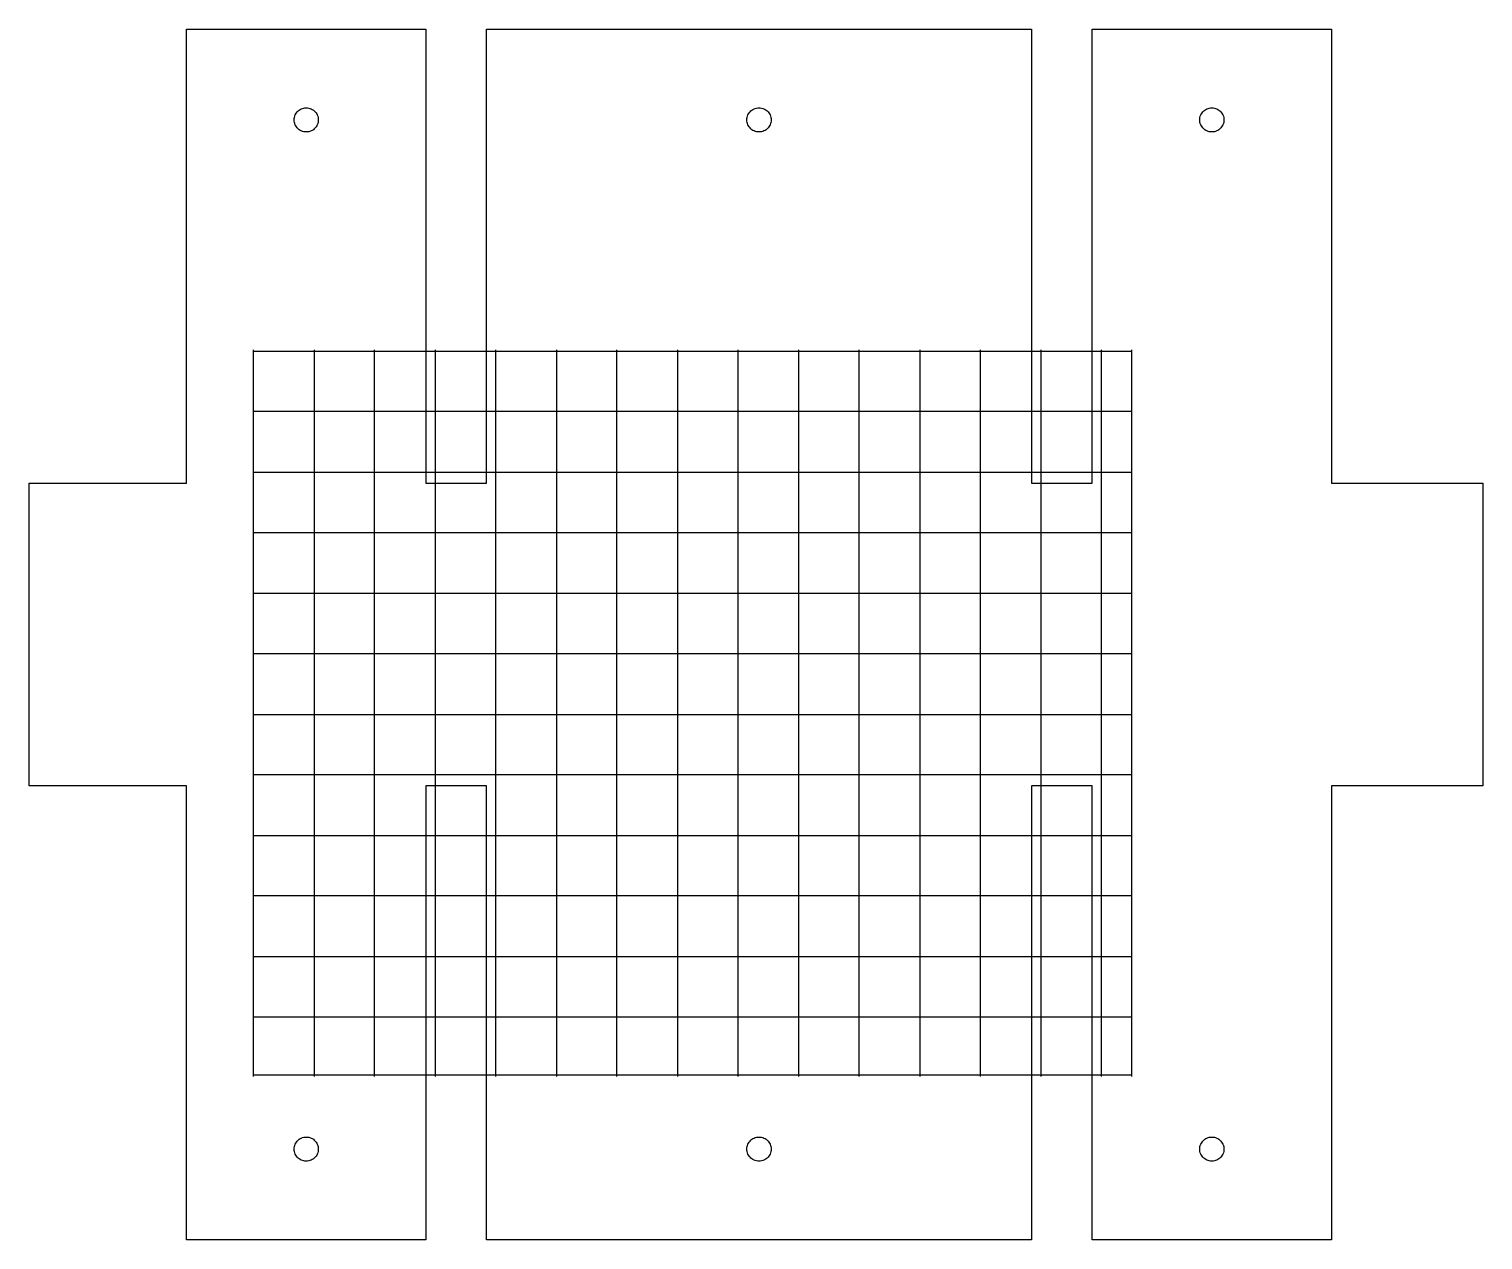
# Model space of a CAD drawing. Extents: x 0 to 240, y 0 to 200.
import ezdxf

# ---------------------------------------------------------------- set-up
doc = ezdxf.new("R2010")
doc.units = 0
doc.layers.add('base_layer', color=7, linetype='CONTINUOUS')
doc.layers.add('y_layer', color=7, linetype='CONTINUOUS')

msp = doc.modelspace()

# ---------------------------------------------------------------- linework, layer by layer
at = {"layer": 'base_layer', "color": 7}
for points in [[(0.141111, 75.141117), (0.141111, 125.141116), (26.141111, 125.141116), (26.141111, 200.141115), (65.64111, 200.141115), (65.64111, 125.141116), (75.64111, 125.141116), (75.64111, 200.141115), (165.64111, 200.141115), (165.64111, 125.141116), (175.64111, 125.141116), (175.64111, 200.141115), (215.14111, 200.141115), (215.14111, 125.141116), (240.141111, 125.141116), (240.141111, 75.141117), (215.14111, 75.141117), (215.14111, 0.141117), (175.64111, 0.141117), (175.64111, 75.141117), (165.64111, 75.141117), (165.64111, 0.141117), (75.64111, 0.141117), (75.64111, 75.141117), (65.64111, 75.141117), (65.64111, 0.141117), (26.141111, 0.141117), (26.141111, 75.141117), (0.141111, 75.141117)], [(43.89111, 185.141117), (43.902116, 185.350117), (43.935111, 185.557115), (43.989111, 185.759116), (44.064112, 185.954115), (44.159111, 186.141115), (44.273112, 186.317117), (44.40511, 186.479116), (44.55311, 186.627116), (44.715111, 186.759117), (44.891111, 186.873115), (45.078111, 186.968116), (45.27311, 187.043117), (45.47511, 187.097115), (45.682112, 187.130115), (45.891111, 187.141122), (46.100111, 187.130109), (46.307113, 187.097115), (46.50911, 187.043117), (46.704112, 186.968116), (46.891112, 186.873115), (47.067112, 186.759117), (47.22911, 186.627116), (47.37711, 186.479116), (47.509111, 186.317117), (47.623112, 186.141115), (47.718111, 185.954115), (47.793111, 185.759116), (47.847112, 185.557115), (47.880112, 185.350117), (47.891119, 185.141117), (47.880103, 184.932117), (47.847112, 184.725116), (47.793111, 184.523115), (47.718111, 184.328117), (47.623112, 184.141116), (47.509111, 183.965117), (47.37711, 183.803116), (47.22911, 183.655115), (47.067112, 183.523117), (46.891112, 183.409116), (46.704112, 183.314115), (46.50911, 183.239117), (46.307113, 183.185117), (46.100111, 183.152116), (45.891111, 183.14111), (45.682112, 183.152122), (45.47511, 183.185117), (45.27311, 183.239117), (45.078111, 183.314115), (44.891111, 183.409116), (44.715111, 183.523117), (44.55311, 183.655115), (44.40511, 183.803116), (44.273112, 183.965117), (44.159111, 184.141116), (44.064112, 184.328117), (43.989111, 184.523115), (43.935111, 184.725116), (43.902111, 184.932117), (43.891104, 185.141117)], [(118.641111, 185.141117), (118.652118, 185.350117), (118.685112, 185.557115), (118.73911, 185.759116), (118.814111, 185.954115), (118.909112, 186.141115), (119.02311, 186.317117), (119.155111, 186.479116), (119.303111, 186.627116), (119.465113, 186.759117), (119.641112, 186.873115), (119.828112, 186.968116), (120.023111, 187.043117), (120.225112, 187.097115), (120.43211, 187.130115), (120.64111, 187.141122), (120.85011, 187.130109), (121.057111, 187.097115), (121.259112, 187.043117), (121.45411, 186.968116), (121.641111, 186.873115), (121.81711, 186.759117), (121.979111, 186.627116), (122.127112, 186.479116), (122.25911, 186.317117), (122.373111, 186.141115), (122.468112, 185.954115), (122.54311, 185.759116), (122.59711, 185.557115), (122.630111, 185.350117), (122.641117, 185.141117), (122.630105, 184.932117), (122.59711, 184.725116), (122.54311, 184.523115), (122.468112, 184.328117), (122.373111, 184.141116), (122.25911, 183.965117), (122.127112, 183.803116), (121.979111, 183.655115), (121.81711, 183.523117), (121.641111, 183.409116), (121.45411, 183.314115), (121.259112, 183.239117), (121.057111, 183.185117), (120.85011, 183.152116), (120.64111, 183.14111), (120.43211, 183.152122), (120.225112, 183.185117), (120.023111, 183.239117), (119.828112, 183.314115), (119.641112, 183.409116), (119.465113, 183.523117), (119.303111, 183.655115), (119.155111, 183.803116), (119.02311, 183.965117), (118.909112, 184.141116), (118.814111, 184.328117), (118.73911, 184.523115), (118.685112, 184.725116), (118.652112, 184.932117), (118.641106, 185.141117)], [(193.39111, 185.141117), (193.402117, 185.350117), (193.435111, 185.557115), (193.489112, 185.759116), (193.564112, 185.954115), (193.659111, 186.141115), (193.773112, 186.317117), (193.90511, 186.479116), (194.05311, 186.627116), (194.215111, 186.759117), (194.391111, 186.873115), (194.578111, 186.968116), (194.77311, 187.043117), (194.97511, 187.097115), (195.182112, 187.130115), (195.391111, 187.141122), (195.600111, 187.130109), (195.80711, 187.097115), (196.00911, 187.043117), (196.204112, 186.968116), (196.391112, 186.873115), (196.567112, 186.759117), (196.72911, 186.627116), (196.87711, 186.479116), (197.009111, 186.317117), (197.123112, 186.141115), (197.218111, 185.954115), (197.293111, 185.759116), (197.347112, 185.557115), (197.380112, 185.350117), (197.391119, 185.141117), (197.380104, 184.932117), (197.347112, 184.725116), (197.293111, 184.523115), (197.218111, 184.328117), (197.123112, 184.141116), (197.009111, 183.965117), (196.87711, 183.803116), (196.72911, 183.655115), (196.567112, 183.523117), (196.391112, 183.409116), (196.204112, 183.314115), (196.00911, 183.239117), (195.80711, 183.185117), (195.600111, 183.152116), (195.391111, 183.14111), (195.182112, 183.152122), (194.97511, 183.185117), (194.77311, 183.239117), (194.578111, 183.314115), (194.391111, 183.409116), (194.215111, 183.523117), (194.05311, 183.655115), (193.90511, 183.803116), (193.773112, 183.965117), (193.659111, 184.141116), (193.564112, 184.328117), (193.489112, 184.523115), (193.435111, 184.725116), (193.402111, 184.932117), (193.391104, 185.141117)], [(43.89111, 15.141116), (43.902116, 15.350115), (43.935111, 15.557117), (43.989111, 15.759117), (44.064112, 15.954116), (44.159111, 16.141116), (44.273112, 16.317116), (44.40511, 16.479117), (44.55311, 16.627117), (44.715111, 16.759115), (44.891111, 16.873116), (45.078111, 16.968115), (45.27311, 17.043116), (45.47511, 17.097116), (45.682112, 17.130116), (45.891111, 17.141123), (46.100111, 17.130111), (46.307113, 17.097116), (46.50911, 17.043116), (46.704112, 16.968115), (46.891112, 16.873116), (47.067112, 16.759115), (47.22911, 16.627117), (47.37711, 16.479117), (47.509111, 16.317116), (47.623112, 16.141116), (47.718111, 15.954116), (47.793111, 15.759117), (47.847112, 15.557117), (47.880112, 15.350115), (47.891119, 15.141116), (47.880103, 14.932116), (47.847112, 14.72512), (47.793111, 14.523105), (47.718111, 14.328118), (47.623112, 14.141118), (47.509111, 13.965124), (47.37711, 13.803128), (47.22911, 13.655103), (47.067112, 13.523107), (46.891112, 13.409118), (46.704112, 13.314122), (46.50911, 13.239107), (46.307113, 13.185118), (46.100111, 13.152126), (45.891111, 13.14112), (45.682112, 13.152126), (45.47511, 13.185118), (45.27311, 13.239107), (45.078111, 13.314122), (44.891111, 13.409118), (44.715111, 13.523107), (44.55311, 13.655103), (44.40511, 13.803128), (44.273112, 13.965124), (44.159111, 14.141118), (44.064112, 14.328118), (43.989111, 14.523105), (43.935111, 14.72512), (43.902111, 14.932116), (43.891104, 15.141116)], [(118.641111, 15.141116), (118.652118, 15.350115), (118.685112, 15.557117), (118.73911, 15.759117), (118.814111, 15.954116), (118.909112, 16.141116), (119.02311, 16.317116), (119.155111, 16.479117), (119.303111, 16.627117), (119.465113, 16.759115), (119.641112, 16.873116), (119.828112, 16.968115), (120.023111, 17.043116), (120.225112, 17.097116), (120.43211, 17.130116), (120.64111, 17.141123), (120.85011, 17.130111), (121.057111, 17.097116), (121.259112, 17.043116), (121.45411, 16.968115), (121.641111, 16.873116), (121.81711, 16.759115), (121.979111, 16.627117), (122.127112, 16.479117), (122.25911, 16.317116), (122.373111, 16.141116), (122.468112, 15.954116), (122.54311, 15.759117), (122.59711, 15.557117), (122.630111, 15.350115), (122.641117, 15.141116), (122.630105, 14.932116), (122.59711, 14.72512), (122.54311, 14.523105), (122.468112, 14.328118), (122.373111, 14.141118), (122.25911, 13.965124), (122.127112, 13.803128), (121.979111, 13.655103), (121.81711, 13.523107), (121.641111, 13.409118), (121.45411, 13.314122), (121.259112, 13.239107), (121.057111, 13.185118), (120.85011, 13.152126), (120.64111, 13.14112), (120.43211, 13.152126), (120.225112, 13.185118), (120.023111, 13.239107), (119.828112, 13.314122), (119.641112, 13.409118), (119.465113, 13.523107), (119.303111, 13.655103), (119.155111, 13.803128), (119.02311, 13.965124), (118.909112, 14.141118), (118.814111, 14.328118), (118.73911, 14.523105), (118.685112, 14.72512), (118.652112, 14.932116), (118.641106, 15.141116)], [(193.39111, 15.141116), (193.402117, 15.350115), (193.435111, 15.557117), (193.489112, 15.759117), (193.564112, 15.954116), (193.659111, 16.141116), (193.773112, 16.317116), (193.90511, 16.479117), (194.05311, 16.627117), (194.215111, 16.759115), (194.391111, 16.873116), (194.578111, 16.968115), (194.77311, 17.043116), (194.97511, 17.097116), (195.182112, 17.130116), (195.391111, 17.141123), (195.600111, 17.130111), (195.80711, 17.097116), (196.00911, 17.043116), (196.204112, 16.968115), (196.391112, 16.873116), (196.567112, 16.759115), (196.72911, 16.627117), (196.87711, 16.479117), (197.009111, 16.317116), (197.123112, 16.141116), (197.218111, 15.954116), (197.293111, 15.759117), (197.347112, 15.557117), (197.380112, 15.350115), (197.391119, 15.141116), (197.380104, 14.932116), (197.347112, 14.72512), (197.293111, 14.523105), (197.218111, 14.328118), (197.123112, 14.141118), (197.009111, 13.965124), (196.87711, 13.803128), (196.72911, 13.655103), (196.567112, 13.523107), (196.391112, 13.409118), (196.204112, 13.314122), (196.00911, 13.239107), (195.80711, 13.185118), (195.600111, 13.152126), (195.391111, 13.14112), (195.182112, 13.152126), (194.97511, 13.185118), (194.77311, 13.239107), (194.578111, 13.314122), (194.391111, 13.409118), (194.215111, 13.523107), (194.05311, 13.655103), (193.90511, 13.803128), (193.773112, 13.965124), (193.659111, 14.141118), (193.564112, 14.328118), (193.489112, 14.523105), (193.435111, 14.72512), (193.402111, 14.932116), (193.391104, 15.141116)]]:
    msp.add_lwpolyline(points, dxfattribs=at)
at = {"layer": 'y_layer', "color": 7}
for points in [[(37.14111, 146.949892), (182.141111, 146.949892)], [(37.181109, 27.141118), (37.181109, 147.141118)], [(47.181108, 147.141118), (47.181108, 27.141118)], [(57.181108, 27.141118), (57.181108, 147.141118)], [(67.181108, 147.141118), (67.181108, 27.141118)], [(77.18111, 27.141118), (77.18111, 147.141118)], [(87.18111, 147.141118), (87.18111, 27.141118)], [(97.18111, 27.141118), (97.18111, 147.141118)], [(107.18111, 147.141118), (107.18111, 27.141118)], [(117.181109, 27.141118), (117.181109, 147.141118)], [(127.181109, 147.141118), (127.181109, 27.141118)], [(137.181109, 27.141118), (137.181109, 147.141118)], [(147.181109, 147.141118), (147.181109, 27.141118)], [(157.181108, 27.141118), (157.181108, 147.141118)], [(167.181108, 147.141118), (167.181108, 27.141118)], [(177.181108, 27.141118), (177.181108, 147.141118)], [(182.10111, 147.141118), (182.10111, 27.141118)], [(182.141111, 136.949893), (37.14111, 136.949893)], [(37.14111, 126.94989), (182.141111, 126.94989)], [(182.141111, 116.94989), (37.14111, 116.94989)], [(37.14111, 106.94989), (182.141111, 106.94989)], [(182.141111, 96.949891), (37.14111, 96.949891)], [(37.14111, 86.949891), (182.141111, 86.949891)], [(182.141111, 76.949891), (37.14111, 76.949891)], [(37.14111, 66.949891), (182.141111, 66.949891)], [(182.141111, 56.949892), (37.14111, 56.949892)], [(37.14111, 46.949892), (182.141111, 46.949892)], [(182.141111, 36.949892), (37.14111, 36.949892)], [(182.141111, 27.332343), (37.14111, 27.332343)]]:
    msp.add_lwpolyline(points, dxfattribs=at)

doc.saveas('drawing.dxf')
